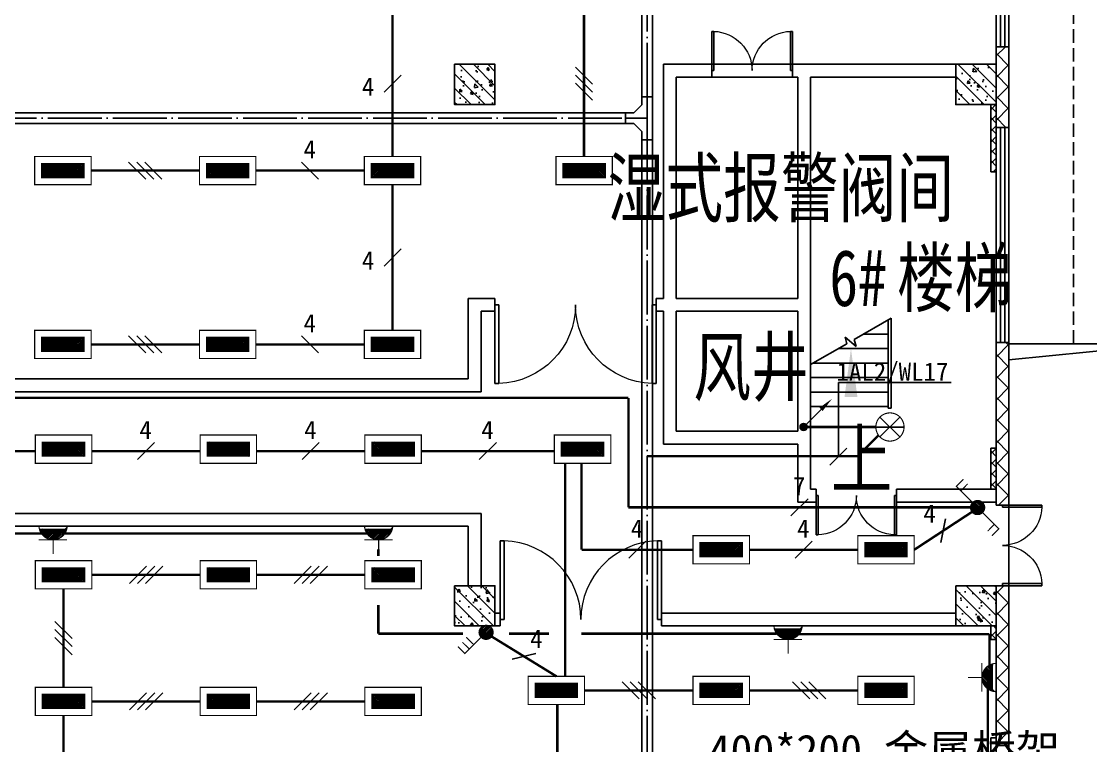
# Model space of a CAD drawing. Header units: millimetres. Extents: x -633009578 to 5705885, y -633235091 to 2571734.
# Drawn here: x 2893484 to 2913379, y 2105535 to 2119006 of the extents above; entities that cross this region are included whole.
import ezdxf

# ---------------------------------------------------------------- set-up
doc = ezdxf.new("R2010")
doc.units = ezdxf.units.MM
doc.header["$LTSCALE"] = 1000
doc.header["$MEASUREMENT"] = 0
for name, pattern in [('DASH', [0.35, 0.25, -0.1]), ('DASHED2', [0.375, 0.25, -0.125]), ('DOTE', [2.4200000000000004, 2, -0.2, 0.02, -0.2])]:
    doc.linetypes.add(name, pattern=pattern)
doc.layers.get('0').update_dxf_attribs({"color": 9})
for name, color, linetype in [('3T_WOOD', 21, 'Continuous'), ('A-COLUM(柱)', 255, 'Continuous'), ('A-DOOR(门）', 4, 'Continuous'), ('A-F-AREA(计算)', 5, 'Continuous'), ('A-HATH(填充)', 8, 'Continuous'), ('A-ST-O(室外)', 54, 'Continuous'), ('A-STAR(楼梯)', 51, 'Continuous'), ('A-TEXT(房间)', 243, 'Continuous'), ('A-WALL(墙)', 255, 'Continuous'), ('A-WINDOW（窗）', 4, 'Continuous'), ('DIM_SYMB', 3, 'Continuous'), ('PUB_TEXT', 7, 'Continuous'), ('WALL', 9, 'Continuous'), ('电-弱电平面-箭头', 3, 'Continuous'), ('电-强电平面-标注', 3, 'Continuous'), ('电-强电平面-线缆', 3, 'Continuous'), ('电-桥架', 4, 'Continuous'), ('设备-插座', 3, 'Continuous'), ('设备-照明', 3, 'Continuous'), ('设备-箱柜', 3, 'Continuous')]:
    doc.layers.add(name, color=color, linetype=linetype)
doc.styles.add('_TCH', font='simhei.ttf', dxfattribs={"width": 0.75, "bigfont": 'hztxt.shx'})
doc.styles.add('_TCH_DIM', font='simhei.ttf', dxfattribs={"width": 0.8, "bigfont": 'hztxt.shx'})
doc.styles.add('ELEC-DIM', font='simhei.ttf')
doc.styles.add('IDQSTYLE', font='simhei.ttf', dxfattribs={"width": 0.707, "bigfont": 'hztxt.shx'})
pattern_1 = [(45, (-1310457.920547368, -13.22285339003429), (-100.0001016555733, 100.0001016555733), []), (135, (-1310457.920547368, -13.22285339003429), (-100.0001016555733, -100.0001016555733), [])]
pattern_2 = [(45, (-1310357.920547368, -13.22285339003429), (-200.0002033111466, 200.0002033111467), []), (135, (-1310357.920547368, -13.22285339003429), (-200.0002033111467, -200.0002033111466), [])]

# ---------------------------------------------------------------- blocks, each defined once
blk = doc.blocks.new('$DorLib2D$00000002')
for p, q in [((-0.5, -5.684341886080802e-17), (-0.5000000000000007, 0.4875)), ((-0.4750000000000007, 0.4875), (-0.5000000000000007, 0.4875)), ((-0.475, -2.842170943040401e-17), (-0.4750000000000007, 0.4875)), ((0.475, -2.842170943040401e-17), (0.4750000000000007, 0.4875)), ((0.4750000000000007, 0.4875), (0.5000000000000007, 0.4875)), ((0.5, -5.684341886080802e-17), (0.5000000000000007, 0.4875)), ((-0.5, -5.684341886080802e-17), (-0.475, -2.842170943040401e-17)), ((0.5, -5.684341886080802e-17), (0.475, -2.842170943040401e-17))]:
    blk.add_line(p, q)
at = {"lineweight": 13}
for centre, start, end in [((-0.4875, -4.263256414560601e-17), 0, 88.53071641864632), ((0.4875, -4.263256414560601e-17), 91.4692835813537, 180)]:
    blk.add_arc(centre, 0.4875, start, end, dxfattribs=at)
blk = doc.blocks.new('$DorLib2D$00000126')
at = {"color": 0, "linetype": 'Continuous'}
for p, q in [((-0.5319999999956053, 0.5), (-0.5319999999956053, 0.900000000000091)), ((0.5320000000047003, 0.900000000000091), (0.5320000000047003, 0.5000000000002274))]:
    blk.add_line(p, q, dxfattribs=at)
at = {"color": 0, "linetype": 'DASH'}
for p, q in [((-0.5319999999956053, 0.900000000000091), (0.5320000000047003, 0.900000000000091)), ((-0.5319999999956053, 0.5), (0.5320000000047003, 0.5000000000002274))]:
    blk.add_line(p, q, dxfattribs=at)
blk = doc.blocks.new('$TCHSYS$WIN2D')
for p, q in [((-0.5, 0.5), (0.5, 0.5)), ((-0.5, 0.5), (-0.4999999999999999, -0.5)), ((0.5, 0.5), (0.4999999999999998, -0.5)), ((0.5, 0.1666666666666666), (-0.5, 0.1666666666666666)), ((0.5, -0.1666666666666667), (-0.5, -0.1666666666666667)), ((-0.4999999999999999, -0.5), (0.5, -0.5))]:
    blk.add_line(p, q)
blk = doc.blocks.new('_FZH')
h = blk.add_hatch()
h.set_pattern_fill('钢筋混凝土', color=256, scale=0.1, style=0)
h.set_pattern_definition([(45, (0, 0), (-0.1767766952966369, 0.1767766952966369), []), (50, (0, 0), (0.7172601826007535, -0.06275213498259512), [0.07500000000000001, -0.8250000000000001]), (355, (0, 0), (-0.138751333613, 0.7521921337000119), [0.06, -0.66]), (100.4514, (0.05977168000000001, -0.00522934), (0.5785093817140216, 0.6894395420609536), [0.06374019, -0.701142112]), (46.1842, (0, 0.2), (1.067241048625645, -0.1655190143290181), [0.1125, -1.2375]), (96.6356, (0.088936745, 0.186206693), (0.9346627055487033, 0.9741178709004418), [0.095610288, -1.051713]), (351.1842, (0, 0.2), (0.9346619451336272, 0.9741186009253247), [0.09000000000000001, -0.9900000000000001]), (21, (0.1, 0.15), (0.5969070521184617, -0.4026188906653388), [0.07500000000000001, -0.8250000000000001]), (326, (0.1, 0.15), (0.2433153319215824, 0.7251500450468529), [0.06, -0.66]), (71.4514, (0.149742233, 0.116448394), (0.84022262858149, 0.3225304967099524), [0.06374019, -0.701142112]), (37.50000000000001, (0, 0), (0.01215985531729062, 0.3328938538313115), [0, -0.652, 0, -0.67, 0, -0.6625000000000001]), (7.499999999999999, (0, 0), (0.2630695374421486, 0.3944117118823603), [0, -0.382, 0, -0.637, 0, -0.2525]), (-32.5, (-0.223, 0), (0.533822436172409, -0.02255487173437976), [0, -0.25, 0, -0.78, 0, -1.035]), (-42.5, (-0.323, 0), (0.5831861693423862, 0.1001049823323177), [0, -0.325, 0, -0.518, 0, -0.735])])
h.paths.add_polyline_path([(-0.5, -0.5), (0.5, -0.5), (0.5, 0.5), (-0.5, 0.5)])
blk.add_lwpolyline([(-0.5, -0.5), (0.5, -0.5), (0.5, 0.5), (-0.5, 0.5)], close=True)
blk = doc.blocks.new('9-29-1')
at = {"layer": 'A-HATH(填充)'}
h = blk.add_hatch(dxfattribs=at)
h.set_pattern_fill('多孔材料', color=256, scale=100, style=0)
h.set_pattern_definition(pattern_2)
h.paths.add_polyline_path([(1255740.598288344, 1440557.408758752), (1255740.598288344, 1439057.113137516), (1255980.598288373, 1439057.113137516), (1255980.598288373, 1440557.408758752)])
h = blk.add_hatch(dxfattribs=at)
h.set_pattern_fill('多孔材料', color=256, scale=50, style=0)
h.set_pattern_definition(pattern_1)
h.paths.add_polyline_path([(1255740.598288341, 1438232.113137866), (1255740.598288341, 1439482.113137866), (1255640.598288341, 1439482.113137866), (1255640.598288341, 1438232.113137866)])
h = blk.add_hatch(dxfattribs=at)
h.set_pattern_fill('多孔材料', color=256, scale=100, style=0)
h.set_pattern_definition(pattern_2)
h.paths.add_polyline_path([(1255980.598288357, 1432207.113137961), (1255980.598288373, 1435057.113137516), (1255740.598288344, 1435057.113137516), (1255740.598288357, 1432207.113137961)])
h = blk.add_hatch(dxfattribs=at)
h.set_pattern_fill('多孔材料', color=256, scale=50, style=0)
h.set_pattern_definition(pattern_1)
h.paths.add_polyline_path([(1255740.598286669, 1432327.113137049), (1255740.598286669, 1433087.113137878), (1255640.598286669, 1433087.113137878), (1255640.598286669, 1432327.113137049)])
h = blk.add_hatch(dxfattribs=at)
h.set_pattern_fill('多孔材料', color=256, scale=100, style=0)
h.set_pattern_definition(pattern_2)
h.paths.add_polyline_path([(1255740.598288357, 1432207.113137961), (1255740.598288359, 1432032.113138024), (1255980.598288355, 1432032.113138024), (1255980.598288357, 1432207.113137961)])
h = blk.add_hatch(dxfattribs=at)
h.set_pattern_fill('多孔材料', color=256, scale=100, style=0)
h.set_pattern_definition(pattern_2)
h.paths.add_polyline_path([(1255740.598288359, 1430532.113138533), (1255740.598288359, 1427557.113138024), (1255980.598288354, 1427557.113138024), (1255980.598288355, 1430532.113138533)])
h = blk.add_hatch(dxfattribs=at)
h.set_pattern_fill('多孔材料', color=256, scale=50, style=0)
h.set_pattern_definition(pattern_1)
h.paths.add_polyline_path([(1255740.598286669, 1429532.113137864), (1255740.598286669, 1429782.113137866), (1255640.598286669, 1429782.113137866), (1255640.598286669, 1429532.113137864)])
at = {"layer": 'A-DOOR(门）'}
for p, q in [((1251950.598288019, 1440232.113137866), (1250450.598288019, 1440232.113137866)), ((1251950.598288019, 1439992.113137866), (1250450.598288019, 1439992.113137866))]:
    blk.add_line(p, q, dxfattribs=at)
at = {"layer": 'A-F-AREA(计算)'}
blk.add_lwpolyline([(1121700.598288358, 1518097.113137865), (1255980.598288358, 1518097.113137865), (1255980.598288358, 1382017.113137865), (1121700.598288358, 1382017.113137865)], close=True, dxfattribs=at)
at = {"layer": 'A-ST-O(室外)', "linetype": 'DASH'}
blk.add_lwpolyline([(1257180.60756313, 1435032.113138211), (1257180.611475074, 1461907.113137867)], dxfattribs=at)
at = {"layer": 'A-STAR(楼梯)'}
for p, q in [((1253790.598288008, 1435510.125839758), (1253101.117135072, 1435112.05371044)), ((1253730.598288008, 1433832.113137866), (1253730.598288087, 1435475.484823653)), ((1253790.59828803, 1434530.584088143), (1253790.598288117, 1435510.125839415)), ((1253790.598288008, 1433832.113137866), (1253790.598287957, 1435510.125839729)), ((1252962.796763339, 1435032.194406585), (1252290.598288008, 1434644.100435974)), ((1253136.057703468, 1434981.653722406), (1252930.012762029, 1435154.545956773)), ((1252930.012762029, 1435154.545956773), (1252962.796763339, 1435032.194406585)), ((1253101.117135072, 1435112.05371044), (1253136.057703468, 1434981.653722406)), ((1253274.425147416, 1435212.113137631), (1253730.598288148, 1435212.113137821)), ((1252806.771428785, 1434942.113137918), (1253730.598288135, 1434942.113137821)), ((1252290.598288008, 1433862.113137866), (1252290.598288031, 1434644.100436209)), ((1252339.117710907, 1434672.113138062), (1253730.598288122, 1434672.113137821)), ((1253790.598288008, 1433862.113137866), (1253790.59828803, 1434530.584088143)), ((1252290.598288008, 1434402.113137866), (1253730.598288109, 1434402.113137821)), ((1252290.598288008, 1434132.113137866), (1253730.598288096, 1434132.113137821)), ((1252290.598288008, 1433862.113137866), (1253730.598288083, 1433862.113137821)), ((1253730.598288008, 1433832.113137866), (1253790.598288008, 1433832.113137866))]:
    blk.add_line(p, q, dxfattribs=at)
for points in [[(1255980.598288349, 1402707.113137866), (1258980.598288357, 1402707.113137866), (1258980.598288357, 1435032.113138208), (1255980.598288228, 1435032.113138213)], [(1255980.598288357, 1434732.113138113), (1258980.60029769, 1435032.113138208)]]:
    blk.add_lwpolyline(points, dxfattribs=at)
at = {"layer": 'A-WALL(墙)'}
for p, q in [((1250450.598288081, 1440232.113137805), (1249550.598287971, 1440232.113137698)), ((1249550.598287971, 1440232.113137698), (1249550.598287972, 1435877.113137919)), ((1250450.598288081, 1439992.113137739), (1250450.598288081, 1440232.113137805)), ((1252170.598288008, 1440232.113137866), (1251950.598288081, 1440232.113137902)), ((1251950.598288081, 1440232.113137902), (1251950.598288081, 1439992.113137739)), ((1254990.598288357, 1440232.113137866), (1252170.598288008, 1440232.113137866)), ((1249790.598287971, 1439992.113137698), (1250450.598288081, 1439992.113137739)), ((1249790.598287971, 1439992.113137698), (1249790.598287971, 1435877.113137821)), ((1251950.598288081, 1439992.113137739), (1252050.59828793, 1439992.113137698)), ((1252050.59828793, 1439992.113137698), (1252050.59828793, 1435877.113137821)), ((1252290.598288042, 1439992.113137964), (1252290.598288008, 1435757.113137866)), ((1254990.598288357, 1439992.113137866), (1252290.598288042, 1439992.113137964)), ((1255640.598288341, 1438232.113137866), (1255640.598288341, 1439482.113137866)), ((1255740.598288341, 1438232.113137866), (1255740.598288341, 1439482.113137866)), ((1255640.598288341, 1438232.113137866), (1255740.598288341, 1438232.113137866)), ((1246415.598288081, 1435877.113137902), (1245920.598288569, 1435877.113137919)), ((1245920.598288569, 1435877.113137919), (1245920.598288569, 1434377.113137873)), ((1246415.598288081, 1435637.113137825), (1246415.598288081, 1435877.113137902)), ((1249550.598287972, 1435877.113137919), (1249415.598288589, 1435877.113137902)), ((1249415.598288589, 1435877.113137902), (1249415.598288589, 1435637.113137825)), ((1249790.598287971, 1435877.113137821), (1252050.59828793, 1435877.113137821)), ((1246160.598288244, 1435637.113137896), (1246415.598288081, 1435637.113137825)), ((1246160.598288244, 1435637.113137896), (1246160.598288244, 1434137.11313786)), ((1249415.598288589, 1435637.113137825), (1249550.59828788, 1435637.113137896)), ((1249550.59828788, 1435637.113137896), (1249550.59828788, 1433167.113138068)), ((1249790.598288088, 1435637.113137821), (1252050.598288183, 1435637.113137821)), ((1249790.598288088, 1435637.113137821), (1249790.598288088, 1433407.113138068)), ((1252050.598288183, 1435637.113137821), (1252050.598288183, 1433407.113138068)), ((1252290.598288008, 1435757.113137866), (1252290.598288008, 1433287.11313797)), ((1245920.598288569, 1434377.113137873), (1210460.59828859, 1434377.113137864)), ((1210460.59828859, 1434137.113137859), (1246160.598288244, 1434137.11313786)), ((1249790.598288088, 1433407.113138068), (1252050.598288183, 1433407.113138068)), ((1252290.598288008, 1433287.11313797), (1252290.598287983, 1432327.113137902)), ((1249550.59828788, 1433167.113138068), (1252050.598287985, 1433167.113138068)), ((1252050.598287985, 1433167.113138068), (1252050.598287985, 1432087.113137924)), ((1255640.598286669, 1432327.113137049), (1255640.598286669, 1433087.113137878)), ((1255640.598286669, 1433087.113137878), (1255740.598286669, 1433087.113137878)), ((1255740.598286669, 1432327.113137049), (1255740.598286669, 1433087.113137878)), ((1252390.598287572, 1432327.113137891), (1252290.598287983, 1432327.113137902)), ((1252390.598287572, 1432087.113137996), (1252390.598287572, 1432327.113137891)), ((1255740.598288344, 1432327.113137902), (1253890.598287572, 1432327.113137891)), ((1253890.598287572, 1432327.113137891), (1253890.598287572, 1432087.113137996)), ((1255640.598286669, 1432327.113137049), (1255740.598286669, 1432327.113137049)), ((1252050.598287985, 1432087.113137924), (1252390.598287572, 1432087.113137996)), ((1253890.598287572, 1432087.113137996), (1255740.598288344, 1432087.113137925)), ((1217940.598288357, 1431877.113137866), (1246160.598288453, 1431877.113137873)), ((1246160.598288453, 1431877.113137873), (1246160.598288497, 1430532.113138146)), ((1218060.598288144, 1431637.113137873), (1245920.598288148, 1431637.113137873)), ((1245920.598288148, 1431637.113137873), (1245920.59828844, 1430532.113138146)), ((1246515.59828859, 1430022.113137864), (1246415.598288357, 1430022.113137866)), ((1246515.59828859, 1429782.113137864), (1246515.59828859, 1430022.113137864)), ((1254990.598288357, 1430022.113137866), (1249515.598288081, 1430022.113137864)), ((1249515.598288081, 1430022.113137864), (1249515.598288081, 1429782.113137864)), ((1246415.598288357, 1429782.113137866), (1246515.59828859, 1429782.113137864)), ((1249515.598288081, 1429782.113137864), (1254990.598288357, 1429782.113137866)), ((1255640.598286669, 1429532.113137864), (1255640.598286669, 1429782.113137866)), ((1255740.598286669, 1429532.113137864), (1255740.598286669, 1429782.113137866)), ((1255640.598286669, 1429532.113137864), (1255740.598286669, 1429532.113137864))]:
    blk.add_line(p, q, dxfattribs=at)
at = {"layer": 'DIM_SYMB'}
blk.add_lwpolyline([(1253040.598288008, 1433727.113137866, 0, 0, 0), (1253040.598288008, 1434942.113137866, 0, 240.0000000000001, 0), (1253040.598288008, 1434042.113137866, 0, 0, 0)], format="xyseb", dxfattribs=at)
at = {"layer": 'WALL'}
for p, q in [((1255740.598288344, 1440557.408758752), (1255740.598288344, 1439057.113137516)), ((1255980.598288373, 1440557.408758752), (1255740.598288344, 1440557.408758752)), ((1255980.598288373, 1439057.113137516), (1255980.598288373, 1440557.408758752)), ((1255740.598288344, 1439057.113137516), (1255980.598288373, 1439057.113137516)), ((1255980.598288373, 1435057.113137516), (1255740.598288344, 1435057.113137516)), ((1255740.598288344, 1435057.113137516), (1255740.598288357, 1432207.113137961)), ((1255980.598288357, 1432207.113137961), (1255980.598288373, 1435057.113137516)), ((1255740.598288357, 1432207.113137961), (1255740.598288359, 1432032.113138024)), ((1255980.598288355, 1432032.113138024), (1255980.598288357, 1432207.113137961)), ((1255740.598288359, 1432032.113138024), (1255980.598288355, 1432032.113138024)), ((1255740.598288359, 1430532.113138533), (1255740.598288359, 1427557.113138024)), ((1255980.598288355, 1430532.113138533), (1255740.598288359, 1430532.113138533)), ((1255980.598288354, 1427557.113138024), (1255980.598288355, 1430532.113138533)), ((1255740.598288359, 1427557.113138024), (1255980.598288354, 1427557.113138024))]:
    blk.add_line(p, q, dxfattribs=at)
at = {"layer": 'A-COLUM(柱)', "xscale": 750, "yscale": 750, "zscale": 750, "rotation": 270}
for p in [(1246040.598288357, 1439857.113137866), (1255365.598288357, 1439857.113137866), (1246040.598288357, 1430157.113137866), (1255365.598288357, 1430157.113137866)]:
    blk.add_blockref('_FZH', p, dxfattribs=at)
at = {"layer": 'A-DOOR(门）'}
for p, xscale, yscale, zscale in [((1251200.598288019, 1440112.113137866), -1500, 1500, 1500), ((1248015.598288251, 1429902.113137866), 3000, 3000, 3000)]:
    blk.add_blockref('$DorLib2D$00000002', p, dxfattribs=dict(at, xscale=xscale, yscale=yscale, zscale=zscale))
for name, p, xscale, yscale, zscale, rotation in [('$DorLib2D$00000002', (1247915.598288252, 1435757.113137866), -3000, 3000, 3000, 180), ('$DorLib2D$00000002', (1253140.598287712, 1432207.113137961), -1500, 1500, 1500, 180), ('$DorLib2D$00000126', (1255860.598288357, 1425307.113137866), -4500, 240, 4500, 89.99999999999999)]:
    blk.add_blockref(name, p, dxfattribs=dict(at, xscale=xscale, yscale=yscale, zscale=zscale, rotation=rotation))
at = {"layer": 'A-DOOR(门）', "extrusion": (0, 0, -1), "xscale": 1500, "yscale": 1500, "zscale": 1500, "rotation": 90.00000000000001}
blk.add_blockref('$DorLib2D$00000002', (-1255860.598288357, 1431282.113138208), dxfattribs=at)
at = {"layer": 'A-WINDOW（窗）', "extrusion": (0, 0, -1), "yscale": 240, "rotation": 270}
for p, xscale, zscale in [((-1255860.598288357, 1444557.408758512), -8000, 8000), ((-1255860.598288357, 1437057.113137621), -4000, 4000)]:
    blk.add_blockref('$TCHSYS$WIN2D', p, dxfattribs=dict(at, xscale=xscale, zscale=zscale))
at = {"layer": 'A-TEXT(房间)', "style": '_TCH', "width": 0.75}
for s, p in [('湿式报警阀间', (1248512.705849725, 1437407.221349902)), ('楼梯', (1253898.040493143, 1435733.789695389)), ('6#', (1252638.040493143, 1435733.789695389)), ('风井', (1250107.215094411, 1434079.006210915))]:
    blk.add_text(s, height=1050, dxfattribs=at).set_placement(p)
at = {"layer": 'PUB_TEXT', "style": '_TCH_DIM', "width": 0.8}
blk.add_text('上', height=1050, dxfattribs=at).set_placement((1252666.897500606, 1432362.113137866))
blk = doc.blocks.new('*X285')
at = {"color": 0, "linetype": 'Continuous'}
for p, q in [((159.595646846908, 156.7672197221619), (159.6233466819307, 156.7949195571846)), ((159.6640079704214, 156.5527381332005), (159.9061893944054, 156.7949195571846)), ((159.747532531186, 156.3534199814905), (160.18903210688, 156.7949195571846)), ((159.8446775338837, 156.1677222717137), (160.4718748193546, 156.7949195571846)), ((159.9544025265515, 155.9946045519069), (160.7547175318292, 156.7949195571846)), ((160.0760273856543, 155.833386698535), (161.0375602443038, 156.7949195571846)), ((160.2091522122192, 155.6836688126253), (161.3204029567785, 156.7949195571846)), ((160.3536147760518, 155.5452886639833), (161.6032456692531, 156.7949195571846)), ((160.5094741859558, 155.4183053614127), (161.8860883817277, 156.7949195571846)), ((160.6770167777584, 155.3030052407406), (162.1689310942023, 156.7949195571846)), ((160.8567856433337, 155.1999313938414), (162.451773806677, 156.7949195571846)), ((161.0496413096342, 155.1099443476672), (162.7346165191516, 156.7949195571846)), ((161.2568708631404, 155.0343311886988), (163.0174592316262, 156.7949195571846)), ((161.4803825063601, 154.9750001194438), (163.3003019441008, 156.7949195571846)), ((161.7230685552892, 154.9348434558983), (163.5831446565754, 156.7949195571846)), ((161.9895441276247, 154.9184763157592), (163.86598736905, 156.7949195571846)), ((162.2878715788766, 154.9339610545365), (164.4937876543064, 157.1398771299663)), ((162.6346011340941, 154.9978478972794), (164.4299008115636, 156.7931475747489)), ((163.0778250055067, 155.1582290562173), (164.2695196526256, 156.3499237033363))]:
    blk.add_line(p, q, dxfattribs=at)
blk = doc.blocks.new('HC001597')
at = {"color": 0, "linetype": 'Continuous', "const_width": 0.2}
for points in [[(0, 1.876521703951876), (0, 4.376521703951876)], [(2.549372027147328, 1.900129832397506), (-2.483025305961492, 1.900129832397506)], [(2.421006983541884, 0), (-2.421006983541884, 0)]]:
    blk.add_lwpolyline(points, dxfattribs=at)
blk.add_lwpolyline([(2.5, -0.6234782960481243, 0.1989123673796542), (1.76776695296634, 1.144288656918215, 0.1989123673796558), (4.205349176516791e-17, 1.876521703951876, 0.1989123673796558), (-1.76776695296634, 1.144288656918216, 0.1989123673796542), (-2.5, -0.6234782960481239)], format="xyb", dxfattribs=at)
at = {"color": 0, "linetype": 'Continuous', "rotation": 180}
blk.add_blockref('*X285', (162.0093508556101, 156.7949195571846), dxfattribs=at)
at = {"color": 0, "style": 'IDQSTYLE', "width": 0.7}
blk.add_attdef('PSFHATT', (4.549372027147328, -0.6234783060481244), '', height=2.5, dxfattribs=at)
blk = doc.blocks.new('HC000073')
at = {"color": 0, "linetype": 'Continuous'}
for p, q in [((-1.76776695296229, 1.76776695296229), (1.767766952970533, -1.767766952970533)), ((1.76776695297059, 1.767766952970476), (-1.767766952966383, -1.767766952966497)), ((-2.499999999999943, -5.684341886080801e-14), (2.500000000000057, -5.684341886080801e-14))]:
    blk.add_line(p, q, dxfattribs=at)
at = {"color": 0, "linetype": 'Continuous', "const_width": 0.2}
blk.add_lwpolyline([(1.76776695296644, -1.76776695296644, 0.1989123673796617), (2.500000000000057, 0, 0.1989123673796613), (1.767766952966383, 1.767766952966326, 0.198912367379653), (1.137288912133798e-13, 2.499999999999943, 0.1989123673796647), (-1.767766952966269, 1.767766952966327, 0.1989123673796613), (-2.499999999999943, 1.951292859901378e-16, 0.1989123673796761), (-1.767766952966269, -1.76776695296644, 0.1989123673796719), (1.12894543431545e-13, -2.500000000000057, 0.1989123673796541)], format="xyb", close=True, dxfattribs=at)
at = {"color": 0, "style": 'IDQSTYLE', "width": 0.7}
blk.add_attdef('PSFHATT', (4.500000010000057, -2.500000010000057), '', height=2.5, dxfattribs=at)
blk = doc.blocks.new('*X353')
at = {"color": 0, "linetype": 'Continuous'}
for p, q in [((277.1059544658493, 221.9516255332986), (279.536990929048, 224.3826619964973)), ((277.1059544658493, 222.2344682457732), (279.2541482165735, 224.3826619964973)), ((277.1059544658493, 222.5173109582479), (278.9713055040988, 224.3826619964973)), ((277.1059544658493, 222.8001536707225), (278.6884627916242, 224.3826619964973)), ((277.1059544658493, 223.0829963831971), (278.4056200791496, 224.3826619964973)), ((277.1059544658493, 223.3658390956717), (278.122777366675, 224.3826619964973)), ((277.1059544658493, 223.6486818081463), (277.8399346542004, 224.3826619964973)), ((277.1059544658493, 223.9315245206209), (277.5570919417257, 224.3826619964973)), ((277.1059544658493, 224.2143672330955), (277.2742492292511, 224.3826619964973)), ((277.3198336415227, 221.8826619964973), (279.8198336415227, 224.3826619964973)), ((277.6026763539973, 221.8826619964973), (280.1026763539973, 224.3826619964973)), ((277.8855190664719, 221.8826619964973), (280.3855190664719, 224.3826619964973)), ((278.1683617789465, 221.8826619964973), (280.6683617789466, 224.3826619964973)), ((278.4512044914212, 221.8826619964973), (280.9512044914212, 224.3826619964973)), ((278.7340472038958, 221.8826619964973), (281.2340472038958, 224.3826619964973)), ((279.0168899163704, 221.8826619964973), (281.5168899163704, 224.3826619964973)), ((279.299732628845, 221.8826619964973), (281.799732628845, 224.3826619964973)), ((279.5825753413196, 221.8826619964973), (282.0825753413196, 224.3826619964973)), ((279.8654180537943, 221.8826619964973), (282.3654180537943, 224.3826619964973)), ((280.1482607662689, 221.8826619964973), (282.6482607662689, 224.3826619964973)), ((280.4311034787435, 221.8826619964973), (282.9311034787435, 224.3826619964973)), ((280.7139461912181, 221.8826619964973), (283.2139461912181, 224.3826619964973)), ((280.9967889036927, 221.8826619964973), (283.4967889036927, 224.3826619964973)), ((281.2796316161674, 221.8826619964973), (283.7796316161674, 224.3826619964973)), ((281.5624743286419, 221.8826619964973), (284.062474328642, 224.3826619964973)), ((281.8453170411166, 221.8826619964973), (284.3453170411166, 224.3826619964973)), ((282.1281597535912, 221.8826619964973), (284.6059544658494, 224.3604567087555)), ((282.4110024660658, 221.8826619964973), (284.6059544658494, 224.0776139962809)), ((282.6938451785405, 221.8826619964973), (284.6059544658494, 223.7947712838063)), ((282.976687891015, 221.8826619964973), (284.6059544658494, 223.5119285713317)), ((283.2595306034897, 221.8826619964973), (284.6059544658494, 223.229085858857)), ((283.5423733159643, 221.8826619964973), (284.6059544658494, 222.9462431463824)), ((283.8252160284389, 221.8826619964973), (284.6059544658494, 222.6634004339078)), ((284.1080587409135, 221.8826619964973), (284.6059544658494, 222.3805577214332)), ((284.3909014533882, 221.8826619964973), (284.6059544658494, 222.0977150089586))]:
    blk.add_line(p, q, dxfattribs=at)
blk = doc.blocks.new('HC000062')
at = {"color": 0, "linetype": 'Continuous', "const_width": 0.2}
for points in [[(-4.97662087547036, 2.499999999999943), (5.023379124529697, 2.499999999999943), (5.023379124529697, -2.500000000000057), (-4.97662087547036, -2.500000000000057), (-4.97662087547036, 2.499999999999943)], [(-3.72662087547036, 1.25), (-3.72662087547036, -1.250000000000057), (3.773379124529697, -1.250000000000057), (3.773379124529697, 1.25), (-3.72662087547036, 1.25)]]:
    blk.add_lwpolyline(points, dxfattribs=at)
at = {"color": 0, "linetype": 'Continuous'}
blk.add_blockref('*X353', (-280.8325753413197, -223.1326619964974), dxfattribs=at)
at = {"color": 0, "style": 'IDQSTYLE', "width": 0.7}
blk.add_attdef('PSFHATT', (7.023379124529697, -2.500000000000057), '', height=2.5, dxfattribs=at)
blk = doc.blocks.new('*X130')
at = {"color": 0, "linetype": 'Continuous'}
for p, q in [((192.587376364835, 446.7215535232801), (193.8713933576327, 448.0055705160779)), ((192.6509968705344, 446.3609099602676), (194.2320369206452, 447.9419500103785)), ((192.6864539319484, 447.2448951591055), (193.3480517218074, 447.9064929489645)), ((192.7889704286661, 446.0746194496875), (194.5183274312254, 447.8039764522467)), ((192.9823694457329, 445.8437543980423), (194.7491924828706, 447.61057743518)), ((193.2275231399996, 445.664644023597), (194.9283028573159, 447.3654237409133)), ((193.5311577474, 445.5440145622856), (195.0489323186273, 447.0617891335129)), ((193.9202347052458, 445.5088274514194), (195.0841194294935, 446.6727121756671)), ((194.6075199946775, 445.7718486721392), (194.8210982087737, 445.9854268862354))]:
    blk.add_line(p, q, dxfattribs=at)
blk = doc.blocks.new('HC001441')
at = {"color": 0, "linetype": 'Continuous'}
blk.add_line((0, -0.05776119327242668), (3.105492900474815, 3.117216328523909), dxfattribs=at)
blk.add_lwpolyline([(3.105492900474815, 3.117216328523909, 0.8, 0, 0), (5.057392361378561, 5.003787405167827, 0, 0, 0)], format="xyseb", dxfattribs=at)
blk.add_circle((0, 0), 0.625, dxfattribs=at)
at = {"color": 0, "linetype": 'Continuous', "xscale": 0.5, "yscale": 0.5, "zscale": 0.5}
blk.add_blockref('*X130', (-96.91845018383279, -223.3780232566237), dxfattribs=at)
at = {"color": 0, "style": 'IDQSTYLE', "width": 0.7}
blk.add_attdef('PSFHATT', (7.057392361378561, -0.62500001), '', height=2.5, dxfattribs=at)
blk = doc.blocks.new('*X155')
at = {"color": 0, "linetype": 'Continuous'}
for p, q in [((261.9988066744281, 135.850956910748), (263.2375091559566, 137.0896593922765)), ((262.0234026256783, 135.5927101495236), (263.4957559171792, 137.0650634410244)), ((262.0463461952987, 136.1813391440932), (262.9071269225657, 137.0421198713602)), ((262.0884022348038, 135.3748670461744), (263.7135990205094, 137.00006383188)), ((262.1829592200917, 135.1865813189878), (263.9018847477136, 136.9055068466096)), ((262.3023466942452, 135.0231260806666), (264.0653399860179, 136.7861193724393)), ((262.4446987243758, 134.8826353983226), (264.205830668362, 136.6437673423088)), ((262.6100901587723, 134.7651841202445), (264.3232819464568, 136.478375907929)), ((262.8005700291263, 134.6728212781239), (264.4156447885779, 136.2878960375755)), ((263.0211904412342, 134.6105989777572), (264.4778670889456, 136.0672756254685)), ((263.2836307586351, 134.5901965826834), (264.4982694840214, 135.8048353080697)), ((263.6234742990336, 134.6471974106073), (264.4412686561033, 135.464991767677))]:
    blk.add_line(p, q, dxfattribs=at)
blk = doc.blocks.new('HC000111')
at = {"color": 0, "linetype": 'Continuous', "const_width": 0.2}
for points in [[(0.8838834764831975, 2.133883476483163), (3.750000000000091, 5), (5.000000000000091, 3.75)], [(2.898879886034229, 4.275409520972289), (4.191507707965946, 3.019373591507303)], [(2.221789122165297, 3.388795923702901), (3.514416944097014, 2.132759994237858)]]:
    blk.add_lwpolyline(points, dxfattribs=at)
blk.add_lwpolyline([(0.8838834764833108, 0.3661165235168934, 0.1989123673796338), (1.250000000000034, 1.250000000000057, 0.1989123673796269), (0.8838834764832544, 2.13388347648322, 0.1989123673796352), (9.12880881998035e-14, 2.5, 0.1989123673796539), (-0.8838834764830719, 2.13388347648322, 0.1989123673796721), (-1.249999999999966, 1.250000000000057, 0.1989123673796564), (-0.8838834764831855, 0.3661165235168368, 0.198912367379673), (9.087175456556906e-14, 0, 0.198912367379652)], format="xyb", close=True, dxfattribs=at)
at = {"color": 0, "linetype": 'Continuous'}
blk.add_blockref('*X155', (-263.2487560761181, -134.5897099905746), dxfattribs=at)
at = {"color": 0, "style": 'IDQSTYLE', "width": 0.7}
blk.add_attdef('PSFHATT', (7.000000000000091, -1e-08), '', height=2.5, dxfattribs=at)
blk = doc.blocks.new('*X157')
at = {"color": 0, "linetype": 'Continuous'}
for p, q in [((261.9988066744281, 135.850956910748), (263.2375091559566, 137.0896593922765)), ((262.0234026256783, 135.5927101495236), (263.4957559171792, 137.0650634410244)), ((262.0463461952987, 136.1813391440932), (262.9071269225657, 137.0421198713602)), ((262.0884022348038, 135.3748670461744), (263.7135990205094, 137.00006383188)), ((262.1829592200917, 135.1865813189878), (263.9018847477136, 136.9055068466096)), ((262.3023466942452, 135.0231260806666), (264.0653399860179, 136.7861193724393)), ((262.4446987243758, 134.8826353983226), (264.205830668362, 136.6437673423088)), ((262.6100901587723, 134.7651841202445), (264.3232819464568, 136.478375907929)), ((262.8005700291263, 134.6728212781239), (264.4156447885779, 136.2878960375755)), ((263.0211904412342, 134.6105989777572), (264.4778670889456, 136.0672756254685)), ((263.2836307586351, 134.5901965826834), (264.4982694840214, 135.8048353080697)), ((263.6234742990336, 134.6471974106073), (264.4412686561033, 135.464991767677))]:
    blk.add_line(p, q, dxfattribs=at)
blk = doc.blocks.new('HC000107')
at = {"color": 0, "linetype": 'Continuous', "const_width": 0.2}
for points in [[(0.8838834764831067, 2.133883476483163), (3.75, 5), (5, 3.75)], [(2.898879886034138, 4.275409520972289), (4.191507707965854, 3.019373591507303)]]:
    blk.add_lwpolyline(points, dxfattribs=at)
blk.add_lwpolyline([(0.88388347648322, 0.3661165235168934, 0.1989123673796338), (1.249999999999944, 1.250000000000057, 0.1989123673796269), (0.8838834764831636, 2.13388347648322, 0.1989123673796352), (4.172009959724221e-16, 2.5, 0.1989123673796539), (-0.8838834764831627, 2.13388347648322, 0.1989123673796721), (-1.250000000000056, 1.250000000000057, 0.1989123673796564), (-0.8838834764832764, 0.3661165235168368, 0.198912367379673), (0, 0, 0.198912367379652)], format="xyb", close=True, dxfattribs=at)
at = {"color": 0, "linetype": 'Continuous'}
blk.add_blockref('*X157', (-263.2487560761182, -134.5897099905746), dxfattribs=at)
at = {"color": 0, "style": 'IDQSTYLE', "width": 0.7}
blk.add_attdef('PSFHATT', (7, -1e-08), '', height=2.5, dxfattribs=at)

msp = doc.modelspace()

# ---------------------------------------------------------------- linework, layer by layer
at = {"layer": '电-强电平面-标注'}
for p, q in [((2904112.426390883, 2117838.753000126), (2903794.22833935, 2118156.95105166)), ((2900232.471288846, 2117688.753000126), (2900550.66934038, 2118006.951051658)), ((2904112.426390883, 2117688.753000126), (2903794.22833935, 2118006.95105166)), ((2904112.426390883, 2117538.753000126), (2903794.22833935, 2117856.95105166)), ((2895480.01648077, 2116390.284384992), (2895798.214532305, 2116072.08633346)), ((2895630.01648077, 2116390.284384992), (2895948.214532305, 2116072.08633346)), ((2895780.01648077, 2116390.284384992), (2896098.214532305, 2116072.08633346)), ((2898696.683147438, 2116390.284384993), (2899014.881198971, 2116072.086333459)), ((2900232.471288846, 2114455.419666793), (2900550.66934038, 2114773.617718325)), ((2895480.01648077, 2113156.951051659), (2895798.214532305, 2112838.753000126)), ((2895630.01648077, 2113156.951051659), (2895948.214532305, 2112838.753000126)), ((2895780.01648077, 2113156.951051659), (2896098.214532305, 2112838.753000126)), ((2898696.683147438, 2113156.951051659), (2899014.881198971, 2112838.753000125)), ((2908684.994031431, 2112289.352026016), (2910785.008187552, 2112289.352026016)), ((2908684.994031431, 2110908.5), (2908684.994031431, 2112289.352026017)), ((2895960.587000608, 2111172.599025767), (2895642.388949076, 2110854.400974232)), ((2899027.253667295, 2111172.599025767), (2898709.055615762, 2110854.400974232)), ((2902322.637000638, 2111172.599025767), (2902004.438949105, 2110854.400974232)), ((2908844.093057198, 2111067.599025767), (2908525.895005665, 2110749.400974232)), ((2908121.609714149, 2110126.599025767), (2907803.411662616, 2109808.400974232)), ((2910681.047602353, 2109750.423895227), (2910589.248885804, 2109309.886728078)), ((2905103.182403455, 2109336.599025777), (2904784.984351922, 2109018.400974242)), ((2908197.599114485, 2109336.599025777), (2907879.401062952, 2109018.400974242)), ((2895814.75366728, 2108871.157674825), (2895496.555615745, 2108552.959623292)), ((2895964.75366728, 2108871.157674825), (2895646.555615745, 2108552.959623292)), ((2896114.75366728, 2108871.157674825), (2895796.555615745, 2108552.959623292)), ((2898877.25366728, 2108871.157674825), (2898559.055615745, 2108552.959623292)), ((2899027.25366728, 2108871.157674825), (2898709.055615745, 2108552.959623292)), ((2899177.25366728, 2108871.157674825), (2898859.055615745, 2108552.959623292)), ((2894109.055615732, 2107843.407674836), (2894427.253667265, 2107525.209623301)), ((2894109.055615732, 2107693.407674836), (2894427.253667265, 2107375.209623301)), ((2894109.055615732, 2107543.407674836), (2894427.253667265, 2107225.209623301)), ((2903056.136871428, 2107245.761027435), (2902618.440572624, 2107141.252893717)), ((2904662.734396281, 2106720.657674825), (2904980.932447815, 2106402.459623292)), ((2904812.734396281, 2106720.657674825), (2905130.932447815, 2106402.459623292)), ((2904962.734396281, 2106720.657674825), (2905280.932447815, 2106402.459623292)), ((2907834.234396281, 2106720.657674825), (2908152.432447815, 2106402.459623292)), ((2907984.234396281, 2106720.657674825), (2908302.432447815, 2106402.459623292)), ((2908134.234396281, 2106720.657674825), (2908452.432447815, 2106402.459623292)), ((2895814.75366728, 2106515.657674825), (2895496.555615745, 2106197.459623292)), ((2895964.75366728, 2106515.657674825), (2895646.555615745, 2106197.459623292)), ((2896114.75366728, 2106515.657674825), (2895796.555615745, 2106197.459623292)), ((2898877.25366728, 2106515.657674825), (2898559.055615745, 2106197.459623292)), ((2899027.25366728, 2106515.657674825), (2898709.055615745, 2106197.459623292)), ((2899177.25366728, 2106515.657674825), (2898859.055615745, 2106197.459623292))]:
    msp.add_line(p, q, dxfattribs=at)
at = {"layer": '电-强电平面-线缆', "color": 1, "linetype": 'Continuous', "const_width": 45}
for points in [[(2900391.570314613, 2119202.018692559), (2900391.570314613, 2116493.685359226)], [(2903953.327365116, 2119202.018692559), (2903953.327365116, 2116493.685359226)], [(2896797.448839871, 2116231.185359226), (2894780.782173204, 2116231.185359226)], [(2899864.115506537, 2116231.185359226), (2897847.448839871, 2116231.185359226)], [(2900391.570314613, 2115968.685359226), (2900391.570314613, 2113260.352025892)], [(2896797.448839871, 2112997.852025892), (2894780.782173204, 2112997.852025892)], [(2899864.115506537, 2112997.852025892), (2897847.448839871, 2112997.852025892)], [(2866737.575538252, 2112002.604057882), (2904780.5, 2112002.604057882)], [(2904780.5, 2112002.604057882), (2904780.5, 2109967.5)], [(2908103.125, 2111462), (2909382.896996193, 2111462)], [(2909045, 2110919.500000025), (2909432.762523369, 2111307.262523394)], [(2891214.21550611, 2111013.5), (2893743.054641498, 2111013.5)], [(2894793.254641499, 2111013.5), (2896809.721308185, 2111013.5)], [(2897859.921308186, 2111013.5), (2899876.387974871, 2111013.5)], [(2900926.587974872, 2111013.5), (2903400.487974872, 2111013.5)], [(2905127.329889741, 2110919.500000025), (2909045, 2110919.500000025)], [(2903599.970419571, 2106824.058649068), (2903599.970419571, 2110786.558649068)], [(2903908, 2109177.50000001), (2903908, 2110786.558649068)], [(2904780.5, 2109967.5), (2911144.521376765, 2109967.5)], [(2910096.833422062, 2109177.50000001), (2911173.463066095, 2109882.810623295)], [(2890806.539192151, 2109481.505449825), (2893854.86854306, 2109481.505449825)], [(2894292.430966828, 2109481.505449825), (2899912.874636915, 2109481.505449825)], [(2900126.5, 2109184.5), (2900126.5, 2109059)], [(2903908, 2109177.50000001), (2905980.166755375, 2109177.50000001)], [(2907030.166755375, 2109177.50000001), (2909046.833422062, 2109177.50000001)], [(2894793.154641513, 2108712.058649058), (2896809.821308179, 2108712.058649058)], [(2897859.821308179, 2108712.058649058), (2899876.487974846, 2108712.058649058)], [(2894268.154641499, 2106619.058649068), (2894268.154641499, 2108449.558649068)], [(2900126.5, 2107617.634300149), (2900126.5, 2108149.558649068)], [(2900126.5, 2107617.634300149), (2901701.956942763, 2107617.634300149)], [(2902236.077355364, 2107562.955272085), (2903438.500088689, 2106824.058649068)], [(2902560.043057237, 2107617.634300149), (2903299.970419571, 2107617.634300149)], [(2903899.970419571, 2107617.634300149), (2907537.191723358, 2107617.634300149)], [(2907955.490671312, 2107608.441503331), (2911497, 2107608.441503331)], [(2911497, 2107032.558238065), (2911497, 2107608.441503331)], [(2905980.166755382, 2106561.558649058), (2903963.500088715, 2106561.558649058)], [(2909046.833422048, 2106561.558649058), (2907030.166755382, 2106561.558649058)], [(2911466.5, 2101061.101107944), (2911466.5, 2106587.710240229)], [(2894793.154641513, 2106356.558649058), (2896809.821308179, 2106356.558649058)], [(2897859.821308179, 2106356.558649058), (2899876.487974846, 2106356.558649058)], [(2903456.454808062, 2106299.058649058), (2903456.454808062, 2103590.725315725)], [(2894265.699833437, 2106094.058649058), (2894265.699833437, 2103590.725315725)]]:
    msp.add_lwpolyline(points, dxfattribs=at)
at = {"layer": '电-桥架', "color": 5, "linetype": 'DOTE', "ltscale": 0.5}
for p, q in [((2905127.329895169, 2117605.477222501), (2905127.329910981, 2137084.23810351)), ((2905127.329915568, 2117205.477222501), (2905127.329916731, 2117605.477222501)), ((2856468.311251448, 2117205.477222501), (2904727.329894844, 2117205.477222501)), ((2905127.329915568, 2117205.477222501), (2904727.329915568, 2117205.477222501)), ((2905127.329915568, 2117205.477222501), (2905127.329914406, 2116805.477222501)), ((2905127.329879113, 2097825.918108017), (2905127.329894519, 2116805.477222501))]:
    msp.add_line(p, q, dxfattribs=at)
at = {"layer": '电-桥架', "color": 9, "linetype": 'DASHED2', "ltscale": 0.5}
for p, q in [((2905227.329895169, 2117605.477222421), (2905027.329916731, 2117605.477222582)), ((2905027.329914406, 2116805.477222582), (2905227.329894519, 2116805.477222421))]:
    msp.add_line(p, q, dxfattribs=at)
at = {"layer": '电-桥架', "ltscale": 0.5}
for points in [[(2905027.329916731, 2117605.477222582), (2905027.329895169, 2117605.477222582), (2905027.329910981, 2137084.238103591), (2905227.329910981, 2137084.23810343), (2905227.329895169, 2117605.477222421)], [(2856468.31125156, 2117305.477222501), (2904727.329894844, 2117305.477222501), (2904727.329894844, 2117105.477222501), (2856468.311251449, 2117105.477222501)], [(2905027.329919012, 2097825.918108098), (2905027.329879113, 2097825.918108098), (2905027.329894519, 2116805.477222582), (2905027.329914406, 2116805.477222582)], [(2905227.329894519, 2116805.47722221), (2905227.329879113, 2097825.918107937)]]:
    msp.add_lwpolyline(points, dxfattribs=at)
msp.add_lwpolyline([(2905027.329916731, 2117605.477222792), (2905027.329916295, 2117455.477222792), (2904877.329915569, 2117305.477222501), (2904727.329915569, 2117305.477222501), (2904727.329915568, 2117105.477222501), (2904877.329915568, 2117105.477222501), (2905027.329914842, 2116955.477222792), (2905027.329914406, 2116805.477222792), (2905227.329914406, 2116805.47722221), (2905227.329916731, 2117605.47722221)], close=True, dxfattribs=at)

# ---------------------------------------------------------------- block references
at = {"layer": '3T_WOOD'}
msp.add_blockref('9-29-1', (1655879.395743424, 677977.51603476), dxfattribs=at)
at = {"layer": '电-弱电平面-箭头', "color": 4, "xscale": 105, "yscale": 105, "zscale": 105}
msp.add_blockref('HC001441', (2908037.5, 2111462), dxfattribs=at)
at = {"layer": '设备-插座', "xscale": 105, "yscale": 105, "zscale": 160}
for p, rotation in [((2894073.649754944, 2109561.095498642), 180), ((2900131.655848799, 2109561.095498642), 180), ((2907749.824992988, 2107706.095498648), 180), ((2911554.528810691, 2106800.655848799), 90)]:
    msp.add_blockref('HC001597', p, dxfattribs=dict(at, rotation=rotation))
at = {"layer": '设备-照明', "yscale": 105, "zscale": 105}
for name, p, xscale in [('HC000062', (2894258.236981254, 2116231.185359225), -105), ('HC000062', (2897324.903647941, 2116231.185359225), -105), ('HC000062', (2900391.570314627, 2116231.185359225), -105), ('HC000062', (2903953.327365102, 2116231.185359225), 105), ('HC000062', (2894258.236981254, 2112997.852025882), -105), ('HC000062', (2897324.903647941, 2112997.852025882), -105), ('HC000062', (2900391.570314627, 2112997.852025882), -105), ('HC000073', (2909645.395743424, 2111461.189011462), 105), ('HC000062', (2894265.699833423, 2111049.058649068), 105), ('HC000062', (2897332.366500109, 2111049.058649068), 105), ('HC000062', (2900399.033166796, 2111049.058649068), 105), ('HC000062', (2903923.033166796, 2111049.058649068), 105), ('HC000062', (2906507.621563451, 2109177.50000001), -105), ('HC000062', (2909574.288230138, 2109177.50000001), -105), ('HC000062', (2894265.699833423, 2108712.058649068), 105), ('HC000062', (2897332.366500109, 2108712.058649068), 105), ('HC000062', (2900399.033166796, 2108712.058649068), 105), ('HC000062', (2903440.954896765, 2106561.558649068), -105), ('HC000062', (2906507.621563451, 2106561.558649068), -105), ('HC000062', (2909574.288230138, 2106561.558649068), -105), ('HC000062', (2894265.699833423, 2106356.558649068), 105), ('HC000062', (2897332.366500109, 2106356.558649068), 105), ('HC000062', (2900399.033166796, 2106356.558649068), 105)]:
    msp.add_blockref(name, p, dxfattribs=dict(at, xscale=xscale))
at = {"layer": '设备-照明', "xscale": 105, "yscale": 105, "zscale": 105}
for name, p, rotation in [('HC000107', (2911406.942216158, 2109962.942216217), 90), ('HC000107', (2911146.125291818, 2109962.990495116), 270), ('HC000111', (2902131, 2107772.852025926), 180)]:
    msp.add_blockref(name, p, dxfattribs=dict(at, rotation=rotation))

# ---------------------------------------------------------------- texts
at = {"layer": '电-强电平面-标注', "style": 'ELEC-DIM'}
for s, p in [('4', (2899820.051327271, 2117622.852025895)), ('4', (2898734.263185865, 2116456.185359226)), ('4', (2899820.051327271, 2114389.518692562)), ('4', (2898734.263185865, 2113222.852025892)), ('1AL2/WL17', (2908651.345956365, 2112320.209939326)), ('4', (2895679.968987498, 2111238.5)), ('4', (2898746.635654185, 2111238.5)), ('4', (2902042.018987527, 2111238.5)), ('7', (2907840.991701039, 2110192.5)), ('4', (2910267.033933455, 2109681.573624883)), ('4', (2904822.564390344, 2109402.50000001)), ('4', (2907916.981101375, 2109402.50000001)), ('4', (2902951.369345626, 2107351.903391603))]:
    msp.add_text(s, height=339.8734177215189, dxfattribs=at).set_placement(p)
at = {"layer": '设备-箱柜', "color": 6, "style": 'ELEC-DIM'}
msp.add_text('400*200 金属桥架', height=600, dxfattribs=at).set_placement((2906269.877541609, 2105138.890130509))

doc.saveas('drawing.dxf')
